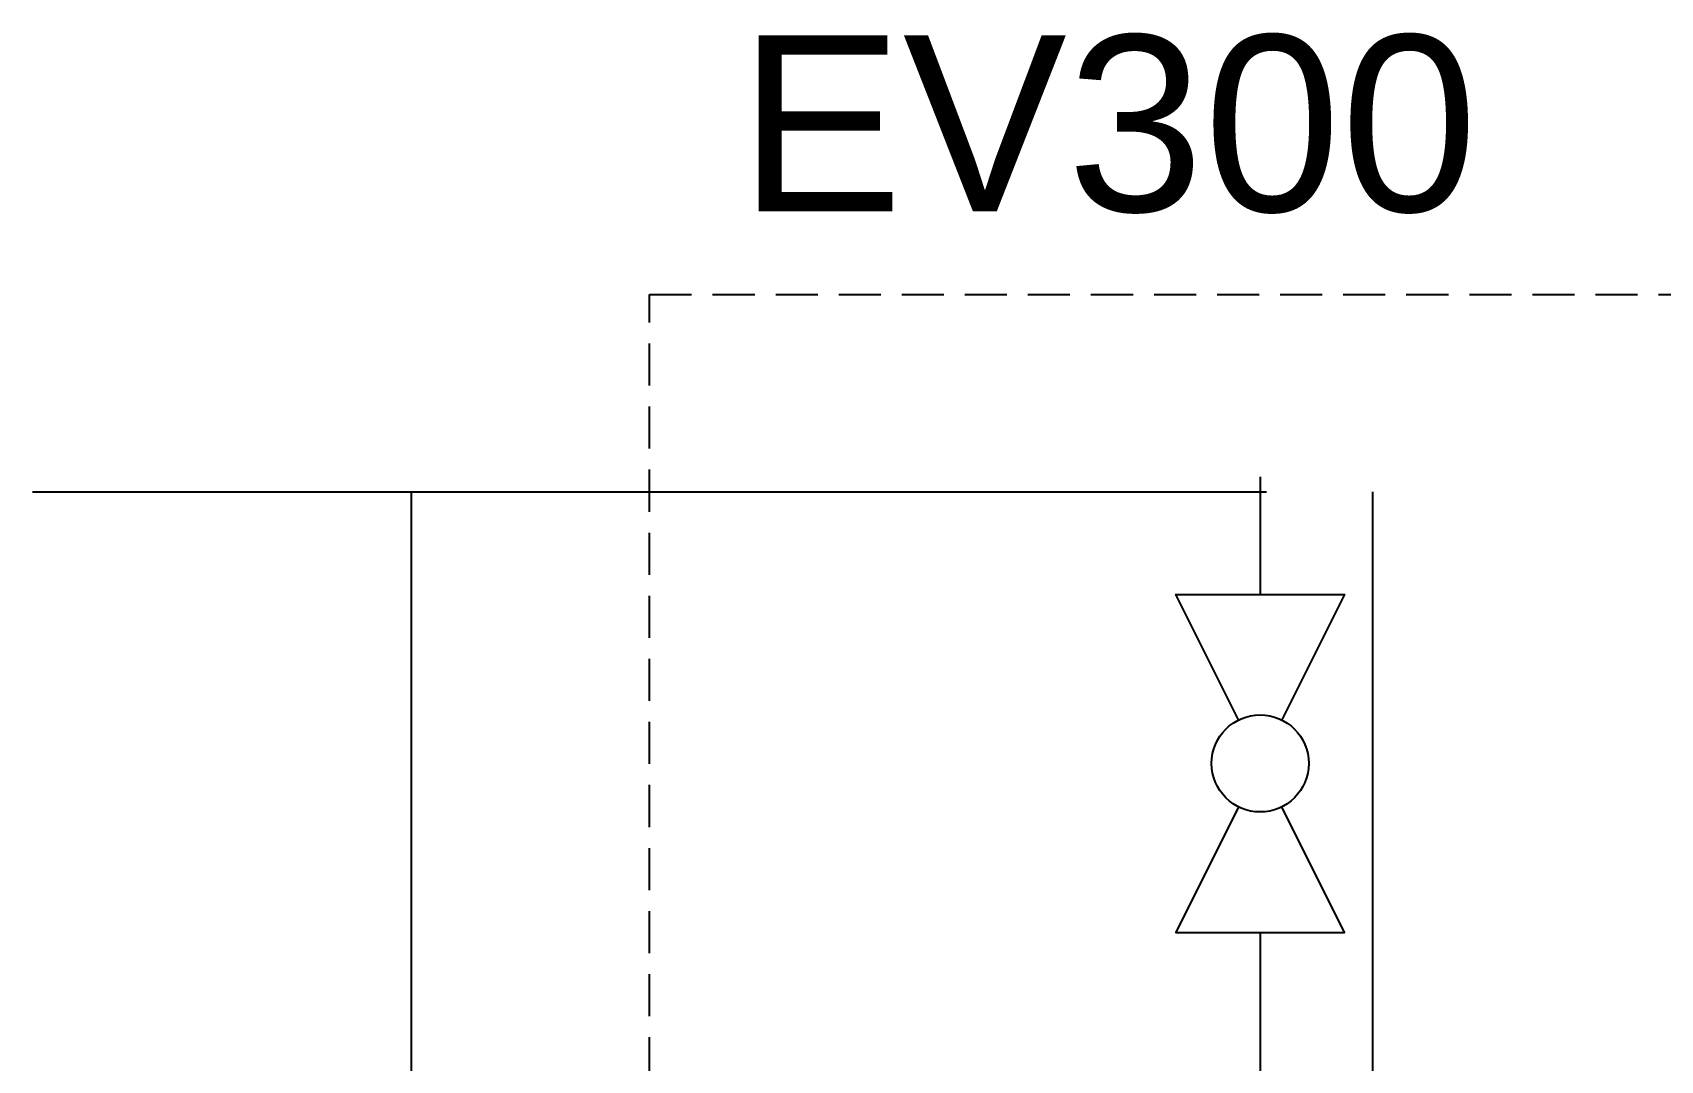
# Model space of a CAD drawing. Header units: millimetres. Extents: x 256 to 2599, y 626 to 1192.
# Drawn here: x 1848.3 to 1922.1, y 864.5 to 911 of the extents above; entities that cross this region are included whole.
import ezdxf

# ---------------------------------------------------------------- set-up
doc = ezdxf.new("R2010")
doc.units = ezdxf.units.MM
doc.linetypes.add('AM_ISO08W050', pattern=[18, 12, -1.5, 3, -1.5])
doc.linetypes.add('HIDDEN', pattern=[9.525, 6.35, -3.175])
for name, color, linetype in [('10', 1, 'AM_ISO08W050'), ('Aria compressa', 140, 'Continuous'), ('Tag', 7, 'Continuous')]:
    doc.layers.add(name, color=color, linetype=linetype)
doc.styles.add('PNP_LTYPE', font='txt.shx')
doc.styles.get("Standard").update_dxf_attribs({"font": 'arial.ttf'})
doc.linetypes.add('ISO-GENERAL', pattern='A,5,["/",PNP_LTYPE,S=1.5,R=0,X=0,Y=-0.75],-0.0001', length=5.0001)

msp = doc.modelspace()

# ---------------------------------------------------------------- linework, layer by layer
for points in [[(1902.953, 879.887), (1900.11, 885.573), (1907.765, 885.573), (1904.921, 879.887)], [(1902.953, 875.951), (1900.11, 870.264), (1907.765, 870.264), (1904.921, 875.951)]]:
    msp.add_lwpolyline(points)
msp.add_circle((1903.937, 877.919), 2.2)
at = {"layer": '10', "color": 0, "linetype": 'HIDDEN', "ltscale": 0.3}
msp.add_lwpolyline([(1876.27, 812.173), (1876.27, 899.169), (2373.483, 899.169), (2373.483, 812.173)], close=True, dxfattribs=at)
at = {"layer": 'Aria compressa', "linetype": 'ISO-GENERAL'}
for p, q in [((1903.937, 890.905), (1903.937, 885.573)), ((1848.312, 890.231), (1904.228, 890.231)), ((1865.466, 890.231), (1865.466, 839.906)), ((1909.031, 890.231), (1909.031, 839.906)), ((1903.937, 870.264), (1903.937, 863.475))]:
    msp.add_line(p, q, dxfattribs=at)

# ---------------------------------------------------------------- texts
at = {"layer": 'Tag', "insert": (1881.419, 910.913), "char_height": 7.98539, "width": 31.25725, "attachment_point": 1}
msp.add_mtext('\\pxqc;EV300', dxfattribs=at)

doc.saveas('drawing.dxf')
